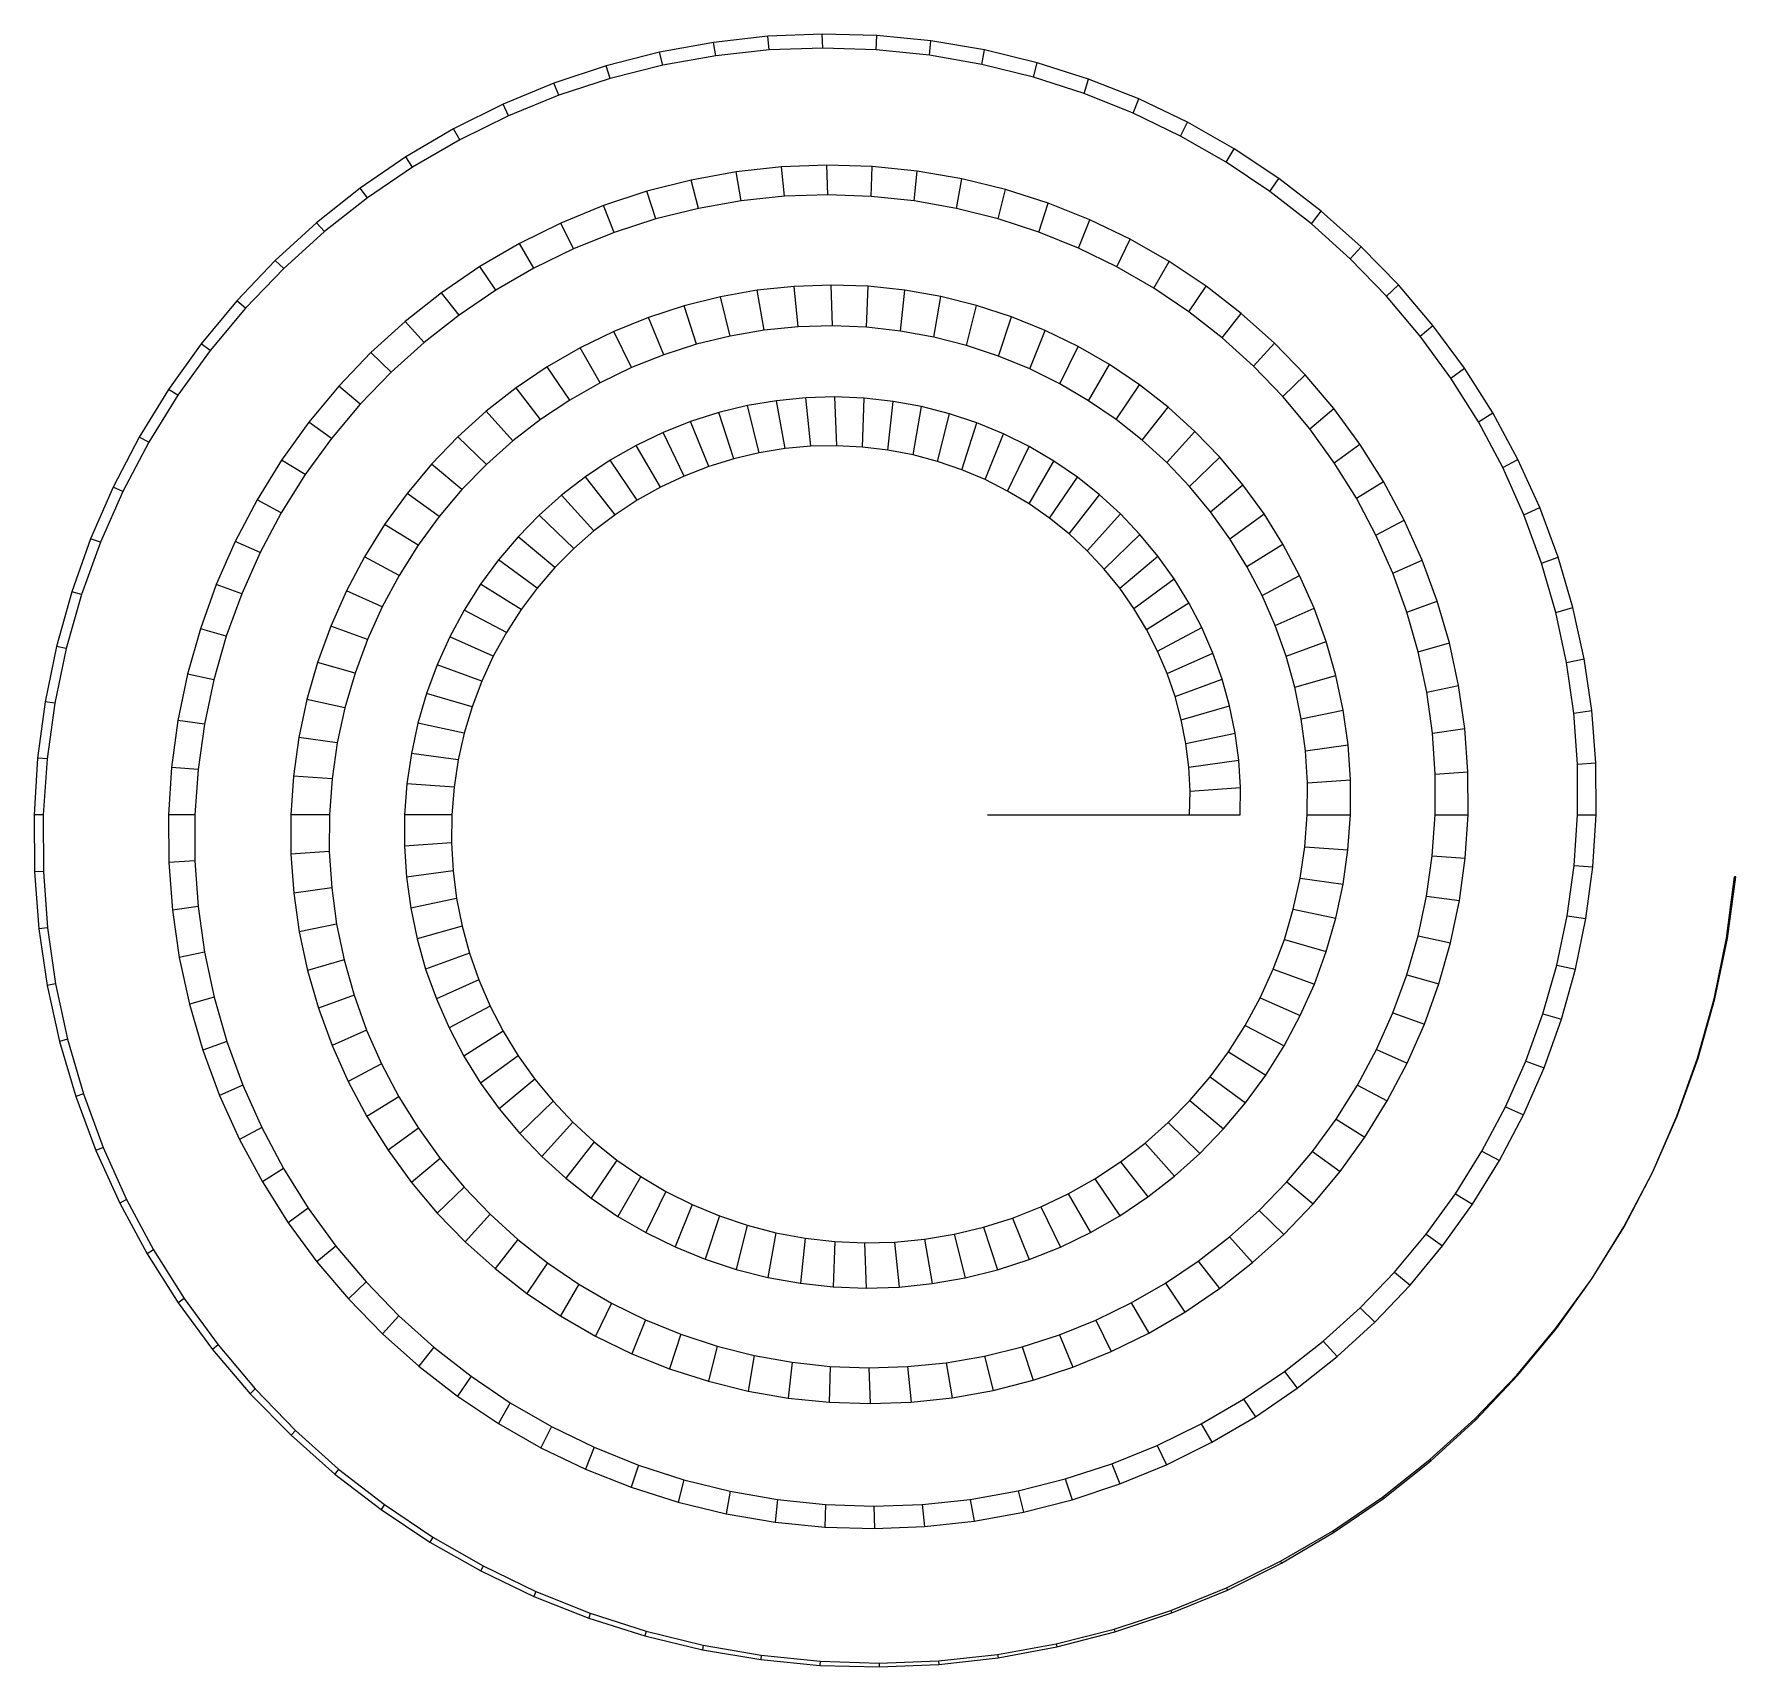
# Model space of a CAD drawing. Header units: metres. Extents: x -17.7 to 19.3, y -18.5 to 17.
import ezdxf

# ---------------------------------------------------------------- set-up
doc = ezdxf.new("R2010")
doc.units = ezdxf.units.M
for name, color, linetype in [('Fill', 3, 'CONTINUOUS'), ('Inner', 2, 'CONTINUOUS'), ('Outer', 1, 'CONTINUOUS')]:
    doc.layers.add(name, color=color, linetype=linetype)

msp = doc.modelspace()

# ---------------------------------------------------------------- linework, layer by layer
at = {"layer": 'Fill'}
for p, q in [((-2.913, 16.519), (-2.964, 16.809)), ((-1.749, 16.644), (-1.781, 16.942)), ((-0.583, 16.687), (-0.593, 16.991)), ((0.581, 16.65), (0.592, 16.958)), ((1.737, 16.531), (1.77, 16.842)), ((-5.207, 16.025), (-5.295, 16.297)), ((-4.067, 16.312), (-4.137, 16.594)), ((2.88, 16.332), (2.935, 16.645)), ((4.003, 16.055), (4.081, 16.367)), ((5.102, 15.701), (5.202, 16.011)), ((-6.326, 15.658), (-6.432, 15.919)), ((6.17, 15.272), (6.294, 15.578)), ((-7.42, 15.213), (-7.541, 15.462)), ((-8.482, 14.691), (-8.618, 14.927)), ((7.204, 14.771), (7.351, 15.072)), ((8.198, 14.2), (8.368, 14.493)), ((-9.508, 14.096), (-9.657, 14.318)), ((-1.415, 13.461), (-1.482, 14.1)), ((-0.471, 13.493), (-0.494, 14.138)), ((0.47, 13.46), (0.493, 14.108)), ((-3.291, 13.198), (-3.444, 13.815)), ((-2.356, 13.362), (-2.467, 13.992)), ((1.404, 13.361), (1.472, 14.01)), ((2.327, 13.198), (2.441, 13.843)), ((9.148, 13.562), (9.34, 13.847)), ((-10.491, 13.428), (-10.653, 13.636)), ((-4.214, 12.968), (-4.409, 13.57)), ((3.234, 12.971), (3.393, 13.61)), ((-5.121, 12.674), (-5.356, 13.257)), ((4.121, 12.682), (4.325, 13.311)), ((10.049, 12.862), (10.263, 13.136)), ((-11.428, 12.692), (-11.601, 12.884)), ((-6.007, 12.316), (-6.281, 12.879)), ((4.983, 12.333), (5.232, 12.949)), ((-6.868, 11.896), (-7.18, 12.436)), ((5.817, 11.926), (6.109, 12.526)), ((10.896, 12.102), (11.132, 12.363)), ((-12.314, 11.891), (-12.496, 12.067)), ((-7.7, 11.416), (-8.047, 11.93)), ((6.618, 11.462), (6.953, 12.043)), ((-1.116, 10.619), (-1.209, 11.501)), ((-0.372, 10.641), (-0.403, 11.53)), ((0.371, 10.61), (0.402, 11.502)), ((7.383, 10.945), (7.76, 11.504)), ((11.687, 11.286), (11.944, 11.534)), ((-13.143, 11.028), (-13.333, 11.188)), ((-8.498, 10.878), (-8.878, 11.363)), ((-2.598, 10.419), (-2.811, 11.276)), ((-1.859, 10.545), (-2.013, 11.417)), ((1.107, 10.529), (1.2, 11.418)), ((1.833, 10.396), (1.989, 11.279)), ((-4.045, 10.012), (-4.374, 10.826)), ((-3.328, 10.241), (-3.6, 11.079)), ((2.547, 10.214), (2.764, 11.086)), ((3.244, 9.983), (3.522, 10.84)), ((8.108, 10.378), (8.525, 10.911)), ((-9.259, 10.283), (-9.669, 10.739)), ((-4.747, 9.733), (-5.131, 10.52)), ((3.921, 9.704), (4.259, 10.542)), ((12.418, 10.42), (12.694, 10.651)), ((-13.911, 10.107), (-14.109, 10.251)), ((-9.978, 9.636), (-10.417, 10.06)), ((-5.43, 9.404), (-5.866, 10.161)), ((4.575, 9.38), (4.972, 10.194)), ((8.79, 9.762), (9.245, 10.268)), ((-6.089, 9.028), (-6.577, 9.75)), ((5.203, 9.012), (5.657, 9.798)), ((13.084, 9.506), (13.379, 9.721)), ((-14.615, 9.132), (-14.818, 9.259)), ((-10.652, 8.938), (-11.117, 9.328)), ((-6.723, 8.605), (-7.258, 9.29)), ((5.802, 8.602), (6.311, 9.357)), ((9.426, 9.103), (9.917, 9.577)), ((-1.965, 7.879), (-2.221, 8.907)), ((-1.405, 7.97), (-1.589, 9.014)), ((-0.843, 8.021), (-0.954, 9.077)), ((-0.28, 8.032), (-0.318, 9.095)), ((0.28, 8.004), (0.317, 9.069)), ((0.834, 7.937), (0.946, 8.999)), ((-11.277, 8.193), (-11.765, 8.548)), ((-7.327, 8.138), (-7.907, 8.782)), ((-3.063, 7.581), (-3.459, 8.56)), ((-2.518, 7.75), (-2.845, 8.756)), ((1.381, 7.832), (1.567, 8.885)), ((1.917, 7.69), (2.176, 8.729)), ((2.44, 7.511), (2.772, 8.531)), ((6.37, 8.153), (6.931, 8.872)), ((10.013, 8.402), (10.538, 8.843)), ((13.684, 8.551), (13.997, 8.746)), ((-15.251, 8.109), (-15.458, 8.219)), ((-7.899, 7.628), (-8.521, 8.228)), ((-3.597, 7.374), (-4.059, 8.322)), ((2.948, 7.297), (3.35, 8.292)), ((6.903, 7.667), (7.515, 8.346)), ((-4.116, 7.13), (-4.643, 8.041)), ((3.438, 7.048), (3.909, 8.015)), ((7.4, 7.146), (8.059, 7.782)), ((10.548, 7.663), (11.105, 8.069)), ((-11.85, 7.405), (-12.359, 7.723)), ((-8.436, 7.078), (-9.096, 7.632)), ((-4.619, 6.849), (-5.207, 7.72)), ((3.907, 6.767), (4.446, 7.7)), ((14.215, 7.558), (14.544, 7.733)), ((-15.815, 7.041), (-16.025, 7.135)), ((-5.103, 6.532), (-5.749, 7.359)), ((4.354, 6.455), (4.957, 7.349)), ((7.857, 6.593), (8.561, 7.184)), ((11.029, 6.892), (11.616, 7.258)), ((-12.368, 6.576), (-12.894, 6.856)), ((-8.933, 6.491), (-9.629, 6.996)), ((-5.565, 6.181), (-6.266, 6.959)), ((4.777, 6.114), (5.442, 6.965)), ((14.673, 6.533), (15.018, 6.687)), ((-9.39, 5.868), (-10.117, 6.322)), ((-6.003, 5.797), (-6.755, 6.524)), ((5.173, 5.745), (5.897, 6.549)), ((8.274, 6.011), (9.019, 6.553)), ((11.454, 6.09), (12.068, 6.417)), ((-16.304, 5.934), (-16.516, 6.011)), ((-12.827, 5.711), (-13.369, 5.952)), ((-6.414, 5.382), (-7.214, 6.054)), ((5.541, 5.351), (6.32, 6.104)), ((-9.804, 5.213), (-10.558, 5.614)), ((5.88, 4.934), (6.711, 5.631)), ((8.648, 5.404), (9.431, 5.893)), ((15.059, 5.481), (15.417, 5.611)), ((-6.797, 4.938), (-7.64, 5.551)), ((8.977, 4.773), (9.794, 5.208)), ((11.821, 5.263), (12.459, 5.547)), ((-16.715, 4.793), (-16.927, 4.854)), ((-13.227, 4.814), (-13.781, 5.016)), ((-10.172, 4.529), (-10.95, 4.875)), ((-7.149, 4.467), (-8.032, 5.019)), ((6.187, 4.495), (7.066, 5.134)), ((-7.468, 3.971), (-8.385, 4.459)), ((6.462, 4.038), (7.385, 4.615)), ((9.261, 4.123), (10.108, 4.501)), ((12.129, 4.414), (12.787, 4.654)), ((15.369, 4.407), (15.74, 4.513)), ((-10.492, 3.819), (-11.29, 4.109)), ((6.704, 3.565), (7.666, 4.076)), ((-13.563, 3.889), (-14.127, 4.051)), ((-7.753, 3.452), (-8.7, 3.874)), ((9.499, 3.457), (10.372, 3.775)), ((12.376, 3.549), (13.052, 3.743)), ((-17.047, 3.624), (-17.258, 3.668)), ((6.911, 3.077), (7.908, 3.521)), ((15.603, 3.317), (15.985, 3.398)), ((-13.835, 2.941), (-14.405, 3.062)), ((-10.762, 3.086), (-11.576, 3.32)), ((-8.001, 2.912), (-8.974, 3.266)), ((9.688, 2.778), (10.583, 3.035)), ((-8.212, 2.355), (-9.206, 2.64)), ((7.083, 2.578), (8.11, 2.952)), ((12.561, 2.67), (13.253, 2.817)), ((-17.297, 2.431), (-17.506, 2.46)), ((-10.981, 2.334), (-11.808, 2.51)), ((7.219, 2.07), (8.271, 2.372)), ((9.829, 2.089), (10.742, 2.283)), ((15.76, 2.215), (16.15, 2.27)), ((-14.04, 1.973), (-14.614, 2.054)), ((-8.384, 1.782), (-9.393, 1.997)), ((12.684, 1.783), (13.388, 1.882)), ((-11.148, 1.567), (-11.982, 1.684)), ((7.319, 1.556), (8.39, 1.783)), ((9.922, 1.394), (10.848, 1.525)), ((-17.464, 1.221), (-17.669, 1.236)), ((-8.516, 1.197), (-9.536, 1.34)), ((7.382, 1.038), (8.469, 1.19)), ((15.84, 1.108), (16.237, 1.135)), ((-14.178, 0.991), (-14.752, 1.032)), ((-11.261, 0.787), (-12.099, 0.846)), ((9.965, 0.697), (10.901, 0.762)), ((12.745, 0.891), (13.457, 0.941)), ((-8.607, 0.602), (-9.633, 0.674)), ((7.409, 0.518), (8.505, 0.595)), ((-17.545, 0), (-17.747, 0)), ((-14.247, 0), (-14.819, 0)), ((-11.319, 0), (-12.157, 0)), ((-8.657, 0), (-9.683, 0)), ((7.4, 0), (8.5, 0)), ((9.96, 0), (10.9, 0)), ((12.744, 0), (13.46, 0)), ((15.842, 0), (16.244, 0)), ((-8.664, -0.606), (-9.686, -0.677)), ((9.906, -0.693), (10.846, -0.758)), ((-14.246, -0.996), (-14.814, -1.036)), ((-11.322, -0.792), (-12.155, -0.85)), ((12.681, -0.887), (13.398, -0.937)), ((15.767, -1.103), (16.172, -1.131)), ((-17.542, -1.227), (-17.738, -1.24)), ((-8.629, -1.213), (-9.642, -1.355)), ((9.805, -1.378), (10.74, -1.509)), ((19.289, -1.349), (19.258, -1.347)), ((-11.27, -1.584), (-12.095, -1.7)), ((-8.551, -1.818), (-9.55, -2.03)), ((12.556, -1.765), (13.271, -1.865)), ((-14.176, -1.992), (-14.736, -2.071)), ((9.656, -2.052), (10.581, -2.249)), ((15.615, -2.195), (16.022, -2.252)), ((-17.452, -2.453), (-17.642, -2.479)), ((-11.163, -2.373), (-11.974, -2.545)), ((-8.431, -2.417), (-9.411, -2.698)), ((9.461, -2.713), (10.372, -2.974)), ((12.37, -2.629), (13.079, -2.78)), ((19.106, -2.685), (19.081, -2.682)), ((-14.036, -2.984), (-14.586, -3.1)), ((-11, -3.154), (-11.795, -3.382)), ((-8.268, -3.009), (-9.225, -3.357)), ((15.388, -3.271), (15.794, -3.357)), ((-17.277, -3.672), (-17.46, -3.711)), ((-8.064, -3.59), (-8.992, -4.004)), ((9.221, -3.356), (10.114, -3.681)), ((12.126, -3.477), (12.825, -3.678)), ((-13.827, -3.965), (-14.364, -4.119)), ((-10.782, -3.924), (-11.557, -4.206)), ((8.937, -3.979), (9.807, -4.367)), ((18.831, -4.003), (18.812, -3.999)), ((-7.819, -4.158), (-8.715, -4.634)), ((11.823, -4.303), (12.51, -4.553)), ((15.088, -4.326), (15.49, -4.442)), ((-10.51, -4.68), (-11.262, -5.014)), ((-7.535, -4.708), (-8.393, -5.245)), ((8.612, -4.579), (9.455, -5.027)), ((-17.017, -4.88), (-17.192, -4.93)), ((-13.55, -4.932), (-14.071, -5.121)), ((8.247, -5.153), (9.058, -5.66)), ((11.465, -5.104), (12.135, -5.403)), ((-10.186, -5.416), (-10.91, -5.801)), ((-7.211, -5.239), (-8.028, -5.833)), ((14.715, -5.356), (15.112, -5.5)), ((18.465, -5.295), (18.452, -5.291)), ((-13.204, -5.879), (-13.708, -6.103)), ((-6.85, -5.748), (-7.623, -6.396)), ((7.844, -5.699), (8.619, -6.262)), ((11.052, -5.877), (11.702, -6.222)), ((-16.672, -6.068), (-16.838, -6.129)), ((-9.81, -6.13), (-10.503, -6.563)), ((-6.453, -6.231), (-7.177, -6.931)), ((7.404, -6.213), (8.14, -6.831)), ((10.588, -6.616), (11.215, -7.008)), ((14.272, -6.354), (14.662, -6.528)), ((18.012, -6.556), (18.004, -6.553)), ((-12.792, -6.802), (-13.276, -7.059)), ((-9.383, -6.817), (-10.042, -7.296)), ((-6.022, -6.688), (-6.694, -7.435)), ((6.932, -6.694), (7.624, -7.363)), ((-16.245, -7.233), (-16.402, -7.302)), ((-5.558, -7.114), (-6.176, -7.905)), ((6.429, -7.14), (7.074, -7.856)), ((10.075, -7.32), (10.675, -7.756)), ((13.762, -7.318), (14.143, -7.52)), ((-12.316, -7.696), (-12.778, -7.984)), ((-8.909, -7.475), (-9.531, -7.997)), ((-5.064, -7.508), (-5.624, -8.338)), ((5.897, -7.548), (6.492, -8.309)), ((-8.388, -8.1), (-8.971, -8.663)), ((-4.543, -7.868), (-5.042, -8.734)), ((5.34, -7.916), (5.881, -8.719)), ((9.515, -7.984), (10.086, -8.463)), ((17.472, -7.779), (17.47, -7.778)), ((-15.735, -8.367), (-15.883, -8.445)), ((-3.995, -8.192), (-4.433, -9.088)), ((-3.425, -8.477), (-3.798, -9.4)), ((4.76, -8.244), (5.245, -9.085)), ((13.188, -8.241), (13.556, -8.471)), ((-11.778, -8.557), (-12.215, -8.875)), ((-7.824, -8.689), (-8.364, -9.289)), ((-2.834, -8.723), (-3.141, -9.668)), ((3.544, -8.773), (3.909, -9.676)), ((4.16, -8.53), (4.587, -9.404)), ((8.912, -8.606), (9.45, -9.125)), ((-7.218, -9.238), (-7.713, -9.872)), ((-2.226, -8.927), (-2.466, -9.89)), ((-1.603, -9.089), (-1.775, -10.064)), ((-0.968, -9.208), (-1.071, -10.19)), ((1.628, -9.232), (1.798, -10.197)), ((2.275, -9.124), (2.512, -10.073)), ((2.915, -8.971), (3.217, -9.899)), ((8.268, -9.183), (8.771, -9.741)), ((12.551, -9.119), (12.906, -9.377)), ((16.85, -8.959), (16.853, -8.961)), ((-15.147, -9.465), (-15.284, -9.551)), ((-11.179, -9.38), (-11.59, -9.725)), ((-0.324, -9.282), (-0.359, -10.267)), ((0.325, -9.311), (0.359, -10.294)), ((0.977, -9.294), (1.08, -10.271)), ((-6.573, -9.745), (-7.022, -10.41)), ((7.588, -9.712), (8.052, -10.306)), ((11.857, -9.949), (12.196, -10.234)), ((-10.522, -10.161), (-10.906, -10.532)), ((-5.893, -10.207), (-6.293, -10.899)), ((6.874, -10.191), (7.297, -10.818)), ((16.149, -10.091), (16.156, -10.095)), ((-14.482, -10.522), (-14.609, -10.614)), ((-5.181, -10.622), (-5.53, -11.338)), ((6.131, -10.618), (6.51, -11.275)), ((11.108, -10.727), (11.43, -11.037)), ((-9.811, -10.896), (-10.166, -11.29)), ((-4.439, -10.986), (-4.736, -11.722)), ((5.361, -10.991), (5.695, -11.676)), ((-3.671, -11.299), (-3.916, -12.052)), ((4.569, -11.309), (4.855, -12.018)), ((10.309, -11.449), (10.61, -11.784)), ((15.372, -11.168), (15.383, -11.176)), ((-13.743, -11.532), (-13.86, -11.63)), ((-9.049, -11.582), (-9.373, -11.996)), ((-2.882, -11.558), (-3.073, -12.323)), ((-2.074, -11.762), (-2.21, -12.536)), ((2.935, -11.773), (3.122, -12.52)), ((3.759, -11.57), (3.996, -12.299)), ((-8.238, -12.214), (-8.53, -12.647)), ((-1.252, -11.91), (-1.334, -12.689)), ((-0.419, -11.999), (-0.446, -12.78)), ((0.42, -12.031), (0.447, -12.809)), ((1.262, -12.004), (1.343, -12.775)), ((2.101, -11.918), (2.236, -12.679)), ((9.463, -12.112), (9.743, -12.47)), ((14.523, -12.186), (14.538, -12.199)), ((-12.934, -12.49), (-13.04, -12.592)), ((-7.384, -12.789), (-7.643, -13.238)), ((8.575, -12.713), (8.831, -13.093)), ((-6.489, -13.304), (-6.715, -13.767)), ((7.649, -13.249), (7.881, -13.649)), ((13.608, -13.141), (13.626, -13.158)), ((-12.058, -13.392), (-12.153, -13.497)), ((-5.558, -13.757), (-5.75, -14.231)), ((6.691, -13.718), (6.895, -14.137)), ((12.63, -14.027), (12.651, -14.05)), ((-11.119, -14.232), (-11.203, -14.34)), ((-4.596, -14.145), (-4.753, -14.628)), ((5.704, -14.118), (5.88, -14.554)), ((-3.607, -14.465), (-3.729, -14.954)), ((-2.595, -14.716), (-2.682, -15.209)), ((3.667, -14.706), (3.782, -15.169)), ((4.694, -14.448), (4.841, -14.899)), ((-10.122, -15.006), (-10.195, -15.115)), ((-1.566, -14.897), (-1.618, -15.39)), ((-0.524, -15.005), (-0.541, -15.497)), ((0.525, -15.04), (0.542, -15.529)), ((1.577, -15.002), (1.628, -15.485)), ((2.626, -14.891), (2.709, -15.365)), ((11.595, -14.842), (11.618, -14.87)), ((-9.07, -15.711), (-9.134, -15.82)), ((10.509, -15.58), (10.532, -15.615)), ((9.376, -16.239), (9.399, -16.28)), ((-7.97, -16.341), (-8.023, -16.45)), ((-6.826, -16.895), (-6.869, -17.002)), ((8.202, -16.817), (8.225, -16.864)), ((-5.643, -17.368), (-5.677, -17.474)), ((6.994, -17.31), (7.015, -17.364)), ((-4.428, -17.759), (-4.453, -17.861)), ((5.756, -17.716), (5.776, -17.777)), ((-3.185, -18.064), (-3.203, -18.163)), ((4.497, -18.035), (4.513, -18.102)), ((-1.922, -18.283), (-1.932, -18.377)), ((-0.643, -18.413), (-0.646, -18.503)), ((0.644, -18.453), (0.647, -18.538)), ((1.934, -18.404), (1.943, -18.483)), ((3.221, -18.265), (3.233, -18.338))]:
    msp.add_line(p, q, dxfattribs=at)
at = {"layer": 'Inner'}
for p, q in [((-0.583, 16.687), (-1.749, 16.644)), ((0.581, 16.65), (-0.583, 16.687)), ((-4.067, 16.312), (-5.207, 16.025)), ((-2.913, 16.519), (-4.067, 16.312)), ((-1.749, 16.644), (-2.913, 16.519)), ((1.737, 16.531), (0.581, 16.65)), ((2.88, 16.332), (1.737, 16.531)), ((4.003, 16.055), (2.88, 16.332)), ((-5.207, 16.025), (-6.326, 15.658)), ((5.102, 15.701), (4.003, 16.055)), ((-6.326, 15.658), (-7.42, 15.213)), ((6.17, 15.272), (5.102, 15.701)), ((-7.42, 15.213), (-8.482, 14.691)), ((7.204, 14.771), (6.17, 15.272)), ((-8.482, 14.691), (-9.508, 14.096)), ((8.198, 14.2), (7.204, 14.771)), ((-9.508, 14.096), (-10.491, 13.428)), ((9.148, 13.562), (8.198, 14.2)), ((-10.491, 13.428), (-11.428, 12.692)), ((-2.356, 13.362), (-3.291, 13.198)), ((-1.415, 13.461), (-2.356, 13.362)), ((-0.471, 13.493), (-1.415, 13.461)), ((0.47, 13.46), (-0.471, 13.493)), ((1.404, 13.361), (0.47, 13.46)), ((2.327, 13.198), (1.404, 13.361)), ((10.049, 12.862), (9.148, 13.562)), ((-4.214, 12.968), (-5.121, 12.674)), ((-3.291, 13.198), (-4.214, 12.968)), ((3.234, 12.971), (2.327, 13.198)), ((4.121, 12.682), (3.234, 12.971)), ((-11.428, 12.692), (-12.314, 11.891)), ((-5.121, 12.674), (-6.007, 12.316)), ((4.983, 12.333), (4.121, 12.682)), ((10.896, 12.102), (10.049, 12.862)), ((-6.007, 12.316), (-6.868, 11.896)), ((5.817, 11.926), (4.983, 12.333)), ((-12.314, 11.891), (-13.143, 11.028)), ((-6.868, 11.896), (-7.7, 11.416)), ((6.618, 11.462), (5.817, 11.926)), ((11.687, 11.286), (10.896, 12.102)), ((-7.7, 11.416), (-8.498, 10.878)), ((7.383, 10.945), (6.618, 11.462)), ((12.418, 10.42), (11.687, 11.286)), ((-13.143, 11.028), (-13.911, 10.107)), ((-8.498, 10.878), (-9.259, 10.283)), ((8.108, 10.378), (7.383, 10.945)), ((-2.598, 10.419), (-3.328, 10.241)), ((-1.859, 10.545), (-2.598, 10.419)), ((-1.116, 10.619), (-1.859, 10.545)), ((-0.372, 10.641), (-1.116, 10.619)), ((0.371, 10.61), (-0.372, 10.641)), ((1.107, 10.529), (0.371, 10.61)), ((1.833, 10.396), (1.107, 10.529)), ((2.547, 10.214), (1.833, 10.396)), ((8.79, 9.762), (8.108, 10.378)), ((13.084, 9.506), (12.418, 10.42)), ((-13.911, 10.107), (-14.615, 9.132)), ((-9.259, 10.283), (-9.978, 9.636)), ((-4.045, 10.012), (-4.747, 9.733)), ((-3.328, 10.241), (-4.045, 10.012)), ((3.244, 9.983), (2.547, 10.214)), ((-9.978, 9.636), (-10.652, 8.938)), ((-4.747, 9.733), (-5.43, 9.404)), ((3.921, 9.704), (3.244, 9.983)), ((4.575, 9.38), (3.921, 9.704)), ((9.426, 9.103), (8.79, 9.762)), ((-5.43, 9.404), (-6.089, 9.028)), ((5.203, 9.012), (4.575, 9.38)), ((13.684, 8.551), (13.084, 9.506)), ((-14.615, 9.132), (-15.251, 8.109)), ((-10.652, 8.938), (-11.277, 8.193)), ((-6.089, 9.028), (-6.723, 8.605)), ((5.802, 8.602), (5.203, 9.012)), ((10.013, 8.402), (9.426, 9.103)), ((-6.723, 8.605), (-7.327, 8.138)), ((6.37, 8.153), (5.802, 8.602)), ((14.215, 7.558), (13.684, 8.551)), ((-11.277, 8.193), (-11.85, 7.405)), ((6.903, 7.667), (6.37, 8.153)), ((10.548, 7.663), (10.013, 8.402)), ((-15.251, 8.109), (-15.815, 7.041)), ((-7.327, 8.138), (-7.899, 7.628)), ((-1.965, 7.879), (-2.518, 7.75)), ((-1.405, 7.97), (-1.965, 7.879)), ((-0.843, 8.021), (-1.405, 7.97)), ((-0.28, 8.032), (-0.843, 8.021)), ((0.28, 8.004), (-0.28, 8.032)), ((0.834, 7.937), (0.28, 8.004)), ((1.381, 7.832), (0.834, 7.937)), ((1.917, 7.69), (1.381, 7.832)), ((-7.899, 7.628), (-8.436, 7.078)), ((-3.063, 7.581), (-3.597, 7.374)), ((-2.518, 7.75), (-3.063, 7.581)), ((2.44, 7.511), (1.917, 7.69)), ((2.948, 7.297), (2.44, 7.511)), ((7.4, 7.146), (6.903, 7.667)), ((11.029, 6.892), (10.548, 7.663)), ((14.673, 6.533), (14.215, 7.558)), ((-15.815, 7.041), (-16.304, 5.934)), ((-11.85, 7.405), (-12.368, 6.576)), ((-8.436, 7.078), (-8.933, 6.491)), ((-4.116, 7.13), (-4.619, 6.849)), ((-3.597, 7.374), (-4.116, 7.13)), ((3.438, 7.048), (2.948, 7.297)), ((3.907, 6.767), (3.438, 7.048)), ((7.857, 6.593), (7.4, 7.146)), ((-4.619, 6.849), (-5.103, 6.532)), ((4.354, 6.455), (3.907, 6.767)), ((11.454, 6.09), (11.029, 6.892)), ((-12.368, 6.576), (-12.827, 5.711)), ((-8.933, 6.491), (-9.39, 5.868)), ((-5.103, 6.532), (-5.565, 6.181)), ((4.777, 6.114), (4.354, 6.455)), ((8.274, 6.011), (7.857, 6.593)), ((15.059, 5.481), (14.673, 6.533)), ((-16.304, 5.934), (-16.715, 4.793)), ((-5.565, 6.181), (-6.003, 5.797)), ((5.173, 5.745), (4.777, 6.114)), ((8.648, 5.404), (8.274, 6.011)), ((11.821, 5.263), (11.454, 6.09)), ((-12.827, 5.711), (-13.227, 4.814)), ((-9.39, 5.868), (-9.804, 5.213)), ((-6.003, 5.797), (-6.414, 5.382)), ((5.541, 5.351), (5.173, 5.745)), ((-9.804, 5.213), (-10.172, 4.529)), ((-6.414, 5.382), (-6.797, 4.938)), ((5.88, 4.934), (5.541, 5.351)), ((8.977, 4.773), (8.648, 5.404)), ((12.129, 4.414), (11.821, 5.263)), ((15.369, 4.407), (15.059, 5.481)), ((-6.797, 4.938), (-7.149, 4.467)), ((6.187, 4.495), (5.88, 4.934)), ((-16.715, 4.793), (-17.047, 3.624)), ((-13.227, 4.814), (-13.563, 3.889)), ((-10.172, 4.529), (-10.492, 3.819)), ((-7.149, 4.467), (-7.468, 3.971)), ((6.462, 4.038), (6.187, 4.495)), ((9.261, 4.123), (8.977, 4.773)), ((9.499, 3.457), (9.261, 4.123)), ((12.376, 3.549), (12.129, 4.414)), ((15.603, 3.317), (15.369, 4.407)), ((-13.563, 3.889), (-13.835, 2.941)), ((-10.492, 3.819), (-10.762, 3.086)), ((-7.468, 3.971), (-7.753, 3.452)), ((6.704, 3.565), (6.462, 4.038)), ((-17.047, 3.624), (-17.297, 2.431)), ((-7.753, 3.452), (-8.001, 2.912)), ((6.911, 3.077), (6.704, 3.565)), ((9.688, 2.778), (9.499, 3.457)), ((12.561, 2.67), (12.376, 3.549)), ((-10.762, 3.086), (-10.981, 2.334)), ((7.083, 2.578), (6.911, 3.077)), ((15.76, 2.215), (15.603, 3.317)), ((-13.835, 2.941), (-14.04, 1.973)), ((-8.001, 2.912), (-8.212, 2.355)), ((9.829, 2.089), (9.688, 2.778)), ((12.684, 1.783), (12.561, 2.67)), ((-17.297, 2.431), (-17.464, 1.221)), ((-10.981, 2.334), (-11.148, 1.567)), ((-8.212, 2.355), (-8.384, 1.782)), ((7.219, 2.07), (7.083, 2.578)), ((-14.04, 1.973), (-14.178, 0.991)), ((7.319, 1.556), (7.219, 2.07)), ((9.922, 1.394), (9.829, 2.089)), ((15.84, 1.108), (15.76, 2.215)), ((-11.148, 1.567), (-11.261, 0.787)), ((-8.384, 1.782), (-8.516, 1.197)), ((7.382, 1.038), (7.319, 1.556)), ((12.745, 0.891), (12.684, 1.783)), ((-17.464, 1.221), (-17.545, 0)), ((-8.516, 1.197), (-8.607, 0.602)), ((9.965, 0.697), (9.922, 1.394)), ((-14.178, 0.991), (-14.247, 0)), ((-11.261, 0.787), (-11.319, 0)), ((7.409, 0.518), (7.382, 1.038)), ((12.744, 0), (12.745, 0.891)), ((15.842, 0), (15.84, 1.108)), ((-8.607, 0.602), (-8.657, 0)), ((7.4, 0), (7.409, 0.518)), ((9.96, 0), (9.965, 0.697)), ((-17.545, 0), (-17.542, -1.227)), ((-14.247, 0), (-14.246, -0.996)), ((-11.319, 0), (-11.322, -0.792)), ((-8.657, 0), (-8.664, -0.606)), ((3, 0), (7.4, 0)), ((9.906, -0.693), (9.96, 0)), ((12.681, -0.887), (12.744, 0)), ((15.767, -1.103), (15.842, 0)), ((-8.664, -0.606), (-8.629, -1.213)), ((9.805, -1.378), (9.906, -0.693)), ((-14.246, -0.996), (-14.176, -1.992)), ((-11.322, -0.792), (-11.27, -1.584)), ((12.556, -1.765), (12.681, -0.887)), ((15.615, -2.195), (15.767, -1.103)), ((-17.542, -1.227), (-17.452, -2.453)), ((-8.629, -1.213), (-8.551, -1.818)), ((9.656, -2.052), (9.805, -1.378)), ((19.106, -2.685), (19.289, -1.349)), ((-11.27, -1.584), (-11.163, -2.373)), ((-8.551, -1.818), (-8.431, -2.417)), ((12.37, -2.629), (12.556, -1.765)), ((-14.176, -1.992), (-14.036, -2.984)), ((9.461, -2.713), (9.656, -2.052)), ((15.388, -3.271), (15.615, -2.195)), ((-17.452, -2.453), (-17.277, -3.672)), ((-11.163, -2.373), (-11, -3.154)), ((-8.431, -2.417), (-8.268, -3.009)), ((9.221, -3.356), (9.461, -2.713)), ((12.126, -3.477), (12.37, -2.629)), ((18.831, -4.003), (19.106, -2.685)), ((-14.036, -2.984), (-13.827, -3.965)), ((-11, -3.154), (-10.782, -3.924)), ((-8.268, -3.009), (-8.064, -3.59)), ((15.088, -4.326), (15.388, -3.271)), ((-17.277, -3.672), (-17.017, -4.88)), ((-8.064, -3.59), (-7.819, -4.158)), ((8.937, -3.979), (9.221, -3.356)), ((11.823, -4.303), (12.126, -3.477)), ((-13.827, -3.965), (-13.55, -4.932)), ((-10.782, -3.924), (-10.51, -4.68)), ((8.612, -4.579), (8.937, -3.979)), ((18.465, -5.295), (18.831, -4.003)), ((-7.819, -4.158), (-7.535, -4.708)), ((11.465, -5.104), (11.823, -4.303)), ((14.715, -5.356), (15.088, -4.326)), ((-10.51, -4.68), (-10.186, -5.416)), ((-7.535, -4.708), (-7.211, -5.239)), ((8.247, -5.153), (8.612, -4.579)), ((-17.017, -4.88), (-16.672, -6.068)), ((-13.55, -4.932), (-13.204, -5.879)), ((7.844, -5.699), (8.247, -5.153)), ((11.052, -5.877), (11.465, -5.104)), ((-10.186, -5.416), (-9.81, -6.13)), ((-7.211, -5.239), (-6.85, -5.748)), ((14.272, -6.354), (14.715, -5.356)), ((18.012, -6.556), (18.465, -5.295)), ((-13.204, -5.879), (-12.792, -6.802)), ((-6.85, -5.748), (-6.453, -6.231)), ((7.404, -6.213), (7.844, -5.699)), ((10.588, -6.616), (11.052, -5.877)), ((-16.672, -6.068), (-16.245, -7.233)), ((-9.81, -6.13), (-9.383, -6.817)), ((-6.453, -6.231), (-6.022, -6.688)), ((6.932, -6.694), (7.404, -6.213)), ((10.075, -7.32), (10.588, -6.616)), ((13.762, -7.318), (14.272, -6.354)), ((17.472, -7.779), (18.012, -6.556)), ((-12.792, -6.802), (-12.316, -7.696)), ((-9.383, -6.817), (-8.909, -7.475)), ((-6.022, -6.688), (-5.558, -7.114)), ((6.429, -7.14), (6.932, -6.694)), ((-16.245, -7.233), (-15.735, -8.367)), ((-5.558, -7.114), (-5.064, -7.508)), ((5.897, -7.548), (6.429, -7.14)), ((9.515, -7.984), (10.075, -7.32)), ((13.188, -8.241), (13.762, -7.318)), ((-12.316, -7.696), (-11.778, -8.557)), ((-8.909, -7.475), (-8.388, -8.1)), ((-5.064, -7.508), (-4.543, -7.868)), ((5.34, -7.916), (5.897, -7.548)), ((-8.388, -8.1), (-7.824, -8.689)), ((-4.543, -7.868), (-3.995, -8.192)), ((4.76, -8.244), (5.34, -7.916)), ((8.912, -8.606), (9.515, -7.984)), ((16.85, -8.959), (17.472, -7.779)), ((-15.735, -8.367), (-15.147, -9.465)), ((-3.995, -8.192), (-3.425, -8.477)), ((-3.425, -8.477), (-2.834, -8.723)), ((4.16, -8.53), (4.76, -8.244)), ((12.551, -9.119), (13.188, -8.241)), ((-11.778, -8.557), (-11.179, -9.38)), ((-7.824, -8.689), (-7.218, -9.238)), ((-2.834, -8.723), (-2.226, -8.927)), ((2.915, -8.971), (3.544, -8.773)), ((3.544, -8.773), (4.16, -8.53)), ((8.268, -9.183), (8.912, -8.606)), ((-7.218, -9.238), (-6.573, -9.745)), ((-2.226, -8.927), (-1.603, -9.089)), ((-1.603, -9.089), (-0.968, -9.208)), ((-0.968, -9.208), (-0.324, -9.282)), ((0.977, -9.294), (1.628, -9.232)), ((1.628, -9.232), (2.275, -9.124)), ((2.275, -9.124), (2.915, -8.971)), ((7.588, -9.712), (8.268, -9.183)), ((11.857, -9.949), (12.551, -9.119)), ((16.149, -10.091), (16.85, -8.959)), ((-15.147, -9.465), (-14.482, -10.522)), ((-11.179, -9.38), (-10.522, -10.161)), ((-0.324, -9.282), (0.325, -9.311)), ((0.325, -9.311), (0.977, -9.294)), ((-6.573, -9.745), (-5.893, -10.207)), ((6.874, -10.191), (7.588, -9.712)), ((11.108, -10.727), (11.857, -9.949)), ((-10.522, -10.161), (-9.811, -10.896)), ((-5.893, -10.207), (-5.181, -10.622)), ((6.131, -10.618), (6.874, -10.191)), ((15.372, -11.168), (16.149, -10.091)), ((-14.482, -10.522), (-13.743, -11.532)), ((-5.181, -10.622), (-4.439, -10.986)), ((5.361, -10.991), (6.131, -10.618)), ((10.309, -11.449), (11.108, -10.727)), ((-9.811, -10.896), (-9.049, -11.582)), ((-4.439, -10.986), (-3.671, -11.299)), ((4.569, -11.309), (5.361, -10.991)), ((-3.671, -11.299), (-2.882, -11.558)), ((3.759, -11.57), (4.569, -11.309)), ((9.463, -12.112), (10.309, -11.449)), ((14.523, -12.186), (15.372, -11.168)), ((-13.743, -11.532), (-12.934, -12.49)), ((-9.049, -11.582), (-8.238, -12.214)), ((-2.882, -11.558), (-2.074, -11.762)), ((-2.074, -11.762), (-1.252, -11.91)), ((2.101, -11.918), (2.935, -11.773)), ((2.935, -11.773), (3.759, -11.57)), ((-8.238, -12.214), (-7.384, -12.789)), ((-1.252, -11.91), (-0.419, -11.999)), ((-0.419, -11.999), (0.42, -12.031)), ((0.42, -12.031), (1.262, -12.004)), ((1.262, -12.004), (2.101, -11.918)), ((8.575, -12.713), (9.463, -12.112)), ((13.608, -13.141), (14.523, -12.186)), ((-12.934, -12.49), (-12.058, -13.392)), ((-7.384, -12.789), (-6.489, -13.304)), ((7.649, -13.249), (8.575, -12.713)), ((-6.489, -13.304), (-5.558, -13.757)), ((6.691, -13.718), (7.649, -13.249)), ((12.63, -14.027), (13.608, -13.141)), ((-12.058, -13.392), (-11.119, -14.232)), ((-5.558, -13.757), (-4.596, -14.145)), ((5.704, -14.118), (6.691, -13.718)), ((11.595, -14.842), (12.63, -14.027)), ((-11.119, -14.232), (-10.122, -15.006)), ((-4.596, -14.145), (-3.607, -14.465)), ((4.694, -14.448), (5.704, -14.118)), ((-3.607, -14.465), (-2.595, -14.716)), ((-2.595, -14.716), (-1.566, -14.897)), ((2.626, -14.891), (3.667, -14.706)), ((3.667, -14.706), (4.694, -14.448)), ((-10.122, -15.006), (-9.07, -15.711)), ((-1.566, -14.897), (-0.524, -15.005)), ((-0.524, -15.005), (0.525, -15.04)), ((0.525, -15.04), (1.577, -15.002)), ((1.577, -15.002), (2.626, -14.891)), ((10.509, -15.58), (11.595, -14.842)), ((-9.07, -15.711), (-7.97, -16.341)), ((9.376, -16.239), (10.509, -15.58)), ((8.202, -16.817), (9.376, -16.239)), ((-7.97, -16.341), (-6.826, -16.895)), ((-6.826, -16.895), (-5.643, -17.368)), ((6.994, -17.31), (8.202, -16.817)), ((-5.643, -17.368), (-4.428, -17.759)), ((5.756, -17.716), (6.994, -17.31)), ((-4.428, -17.759), (-3.185, -18.064)), ((4.497, -18.035), (5.756, -17.716)), ((-3.185, -18.064), (-1.922, -18.283)), ((3.221, -18.265), (4.497, -18.035)), ((-1.922, -18.283), (-0.643, -18.413)), ((-0.643, -18.413), (0.644, -18.453)), ((0.644, -18.453), (1.934, -18.404)), ((1.934, -18.404), (3.221, -18.265))]:
    msp.add_line(p, q, dxfattribs=at)
at = {"layer": 'Outer'}
for p, q in [((-2.964, 16.809), (-4.137, 16.594)), ((-1.781, 16.942), (-2.964, 16.809)), ((-0.593, 16.991), (-1.781, 16.942)), ((0.592, 16.958), (-0.593, 16.991)), ((1.77, 16.842), (0.592, 16.958)), ((2.935, 16.645), (1.77, 16.842)), ((-5.295, 16.297), (-6.432, 15.919)), ((-4.137, 16.594), (-5.295, 16.297)), ((4.081, 16.367), (2.935, 16.645)), ((5.202, 16.011), (4.081, 16.367)), ((6.294, 15.578), (5.202, 16.011)), ((-6.432, 15.919), (-7.541, 15.462)), ((7.351, 15.072), (6.294, 15.578)), ((-7.541, 15.462), (-8.618, 14.927)), ((-8.618, 14.927), (-9.657, 14.318)), ((8.368, 14.493), (7.351, 15.072)), ((9.34, 13.847), (8.368, 14.493)), ((-9.657, 14.318), (-10.653, 13.636)), ((-1.482, 14.1), (-2.467, 13.992)), ((-0.494, 14.138), (-1.482, 14.1)), ((0.493, 14.108), (-0.494, 14.138)), ((1.472, 14.01), (0.493, 14.108)), ((-3.444, 13.815), (-4.409, 13.57)), ((-2.467, 13.992), (-3.444, 13.815)), ((2.441, 13.843), (1.472, 14.01)), ((3.393, 13.61), (2.441, 13.843)), ((10.263, 13.136), (9.34, 13.847)), ((-10.653, 13.636), (-11.601, 12.884)), ((-4.409, 13.57), (-5.356, 13.257)), ((4.325, 13.311), (3.393, 13.61)), ((-5.356, 13.257), (-6.281, 12.879)), ((5.232, 12.949), (4.325, 13.311)), ((11.132, 12.363), (10.263, 13.136)), ((-11.601, 12.884), (-12.496, 12.067)), ((-6.281, 12.879), (-7.18, 12.436)), ((6.109, 12.526), (5.232, 12.949)), ((-7.18, 12.436), (-8.047, 11.93)), ((6.953, 12.043), (6.109, 12.526)), ((11.944, 11.534), (11.132, 12.363)), ((-12.496, 12.067), (-13.333, 11.188)), ((-8.047, 11.93), (-8.878, 11.363)), ((7.76, 11.504), (6.953, 12.043)), ((-1.209, 11.501), (-2.013, 11.417)), ((-0.403, 11.53), (-1.209, 11.501)), ((0.402, 11.502), (-0.403, 11.53)), ((1.2, 11.418), (0.402, 11.502)), ((8.525, 10.911), (7.76, 11.504)), ((12.694, 10.651), (11.944, 11.534)), ((-13.333, 11.188), (-14.109, 10.251)), ((-8.878, 11.363), (-9.669, 10.739)), ((-2.811, 11.276), (-3.6, 11.079)), ((-2.013, 11.417), (-2.811, 11.276)), ((1.989, 11.279), (1.2, 11.418)), ((2.764, 11.086), (1.989, 11.279)), ((-4.374, 10.826), (-5.131, 10.52)), ((-3.6, 11.079), (-4.374, 10.826)), ((3.522, 10.84), (2.764, 11.086)), ((4.259, 10.542), (3.522, 10.84)), ((9.245, 10.268), (8.525, 10.911)), ((-9.669, 10.739), (-10.417, 10.06)), ((-5.131, 10.52), (-5.866, 10.161)), ((4.972, 10.194), (4.259, 10.542)), ((13.379, 9.721), (12.694, 10.651)), ((-14.109, 10.251), (-14.818, 9.259)), ((-10.417, 10.06), (-11.117, 9.328)), ((-5.866, 10.161), (-6.577, 9.75)), ((5.657, 9.798), (4.972, 10.194)), ((9.917, 9.577), (9.245, 10.268)), ((-6.577, 9.75), (-7.258, 9.29)), ((6.311, 9.357), (5.657, 9.798)), ((13.997, 8.746), (13.379, 9.721)), ((-14.818, 9.259), (-15.458, 8.219)), ((-11.117, 9.328), (-11.765, 8.548)), ((-7.258, 9.29), (-7.907, 8.782)), ((6.931, 8.872), (6.311, 9.357)), ((10.538, 8.843), (9.917, 9.577)), ((-2.221, 8.907), (-2.845, 8.756)), ((-1.589, 9.014), (-2.221, 8.907)), ((-0.954, 9.077), (-1.589, 9.014)), ((-0.318, 9.095), (-0.954, 9.077)), ((0.317, 9.069), (-0.318, 9.095)), ((0.946, 8.999), (0.317, 9.069)), ((1.567, 8.885), (0.946, 8.999)), ((-11.765, 8.548), (-12.359, 7.723)), ((-7.907, 8.782), (-8.521, 8.228)), ((-3.459, 8.56), (-4.059, 8.322)), ((-2.845, 8.756), (-3.459, 8.56)), ((2.176, 8.729), (1.567, 8.885)), ((2.772, 8.531), (2.176, 8.729)), ((3.35, 8.292), (2.772, 8.531)), ((7.515, 8.346), (6.931, 8.872)), ((11.105, 8.069), (10.538, 8.843)), ((14.544, 7.733), (13.997, 8.746)), ((-15.458, 8.219), (-16.025, 7.135)), ((-8.521, 8.228), (-9.096, 7.632)), ((-4.059, 8.322), (-4.643, 8.041)), ((3.909, 8.015), (3.35, 8.292)), ((8.059, 7.782), (7.515, 8.346)), ((-4.643, 8.041), (-5.207, 7.72)), ((4.446, 7.7), (3.909, 8.015)), ((8.561, 7.184), (8.059, 7.782)), ((11.616, 7.258), (11.105, 8.069)), ((-12.359, 7.723), (-12.894, 6.856)), ((-9.096, 7.632), (-9.629, 6.996)), ((-5.207, 7.72), (-5.749, 7.359)), ((4.957, 7.349), (4.446, 7.7)), ((15.018, 6.687), (14.544, 7.733)), ((-16.025, 7.135), (-16.516, 6.011)), ((-5.749, 7.359), (-6.266, 6.959)), ((5.442, 6.965), (4.957, 7.349)), ((9.019, 6.553), (8.561, 7.184)), ((12.068, 6.417), (11.616, 7.258)), ((-12.894, 6.856), (-13.369, 5.952)), ((-9.629, 6.996), (-10.117, 6.322)), ((-6.266, 6.959), (-6.755, 6.524)), ((5.897, 6.549), (5.442, 6.965)), ((15.417, 5.611), (15.018, 6.687)), ((-10.117, 6.322), (-10.558, 5.614)), ((-6.755, 6.524), (-7.214, 6.054)), ((6.32, 6.104), (5.897, 6.549)), ((9.431, 5.893), (9.019, 6.553)), ((12.459, 5.547), (12.068, 6.417)), ((-16.516, 6.011), (-16.927, 4.854)), ((-13.369, 5.952), (-13.781, 5.016)), ((-7.214, 6.054), (-7.64, 5.551)), ((6.711, 5.631), (6.32, 6.104)), ((-10.558, 5.614), (-10.95, 4.875)), ((7.066, 5.134), (6.711, 5.631)), ((9.794, 5.208), (9.431, 5.893)), ((15.74, 4.513), (15.417, 5.611)), ((-7.64, 5.551), (-8.032, 5.019)), ((10.108, 4.501), (9.794, 5.208)), ((12.787, 4.654), (12.459, 5.547)), ((-16.927, 4.854), (-17.258, 3.668)), ((-13.781, 5.016), (-14.127, 4.051)), ((-10.95, 4.875), (-11.29, 4.109)), ((-8.032, 5.019), (-8.385, 4.459)), ((7.385, 4.615), (7.066, 5.134)), ((-8.385, 4.459), (-8.7, 3.874)), ((7.666, 4.076), (7.385, 4.615)), ((10.372, 3.775), (10.108, 4.501)), ((13.052, 3.743), (12.787, 4.654)), ((15.985, 3.398), (15.74, 4.513)), ((-11.29, 4.109), (-11.576, 3.32)), ((7.908, 3.521), (7.666, 4.076)), ((-14.127, 4.051), (-14.405, 3.062)), ((-8.7, 3.874), (-8.974, 3.266)), ((10.583, 3.035), (10.372, 3.775)), ((13.253, 2.817), (13.052, 3.743)), ((-17.258, 3.668), (-17.506, 2.46)), ((8.11, 2.952), (7.908, 3.521)), ((16.15, 2.27), (15.985, 3.398)), ((-14.405, 3.062), (-14.614, 2.054)), ((-11.576, 3.32), (-11.808, 2.51)), ((-8.974, 3.266), (-9.206, 2.64)), ((10.742, 2.283), (10.583, 3.035)), ((-9.206, 2.64), (-9.393, 1.997)), ((8.271, 2.372), (8.11, 2.952)), ((13.388, 1.882), (13.253, 2.817)), ((-17.506, 2.46), (-17.669, 1.236)), ((-11.808, 2.51), (-11.982, 1.684)), ((8.39, 1.783), (8.271, 2.372)), ((10.848, 1.525), (10.742, 2.283)), ((16.237, 1.135), (16.15, 2.27)), ((-14.614, 2.054), (-14.752, 1.032)), ((-9.393, 1.997), (-9.536, 1.34)), ((13.457, 0.941), (13.388, 1.882)), ((-11.982, 1.684), (-12.099, 0.846)), ((8.469, 1.19), (8.39, 1.783)), ((10.901, 0.762), (10.848, 1.525)), ((-17.669, 1.236), (-17.747, 0)), ((-9.536, 1.34), (-9.633, 0.674)), ((8.505, 0.595), (8.469, 1.19)), ((16.244, 0), (16.237, 1.135)), ((-14.752, 1.032), (-14.819, 0)), ((-12.099, 0.846), (-12.157, 0)), ((10.9, 0), (10.901, 0.762)), ((13.46, 0), (13.457, 0.941)), ((-9.633, 0.674), (-9.683, 0)), ((8.5, 0), (8.505, 0.595)), ((-17.747, 0), (-17.738, -1.24)), ((-14.819, 0), (-14.814, -1.036)), ((-12.157, 0), (-12.155, -0.85)), ((-9.683, 0), (-9.686, -0.677)), ((3, 0), (8.5, 0)), ((10.846, -0.758), (10.9, 0)), ((13.398, -0.937), (13.46, 0)), ((16.172, -1.131), (16.244, 0)), ((-9.686, -0.677), (-9.642, -1.355)), ((-14.814, -1.036), (-14.736, -2.071)), ((-12.155, -0.85), (-12.095, -1.7)), ((10.74, -1.509), (10.846, -0.758)), ((13.271, -1.865), (13.398, -0.937)), ((-17.738, -1.24), (-17.642, -2.479)), ((-9.642, -1.355), (-9.55, -2.03)), ((16.022, -2.252), (16.172, -1.131)), ((19.081, -2.682), (19.258, -1.347)), ((-12.095, -1.7), (-11.974, -2.545)), ((10.581, -2.249), (10.74, -1.509)), ((-14.736, -2.071), (-14.586, -3.1)), ((-9.55, -2.03), (-9.411, -2.698)), ((13.079, -2.78), (13.271, -1.865)), ((-17.642, -2.479), (-17.46, -3.711)), ((-11.974, -2.545), (-11.795, -3.382)), ((10.372, -2.974), (10.581, -2.249)), ((15.794, -3.357), (16.022, -2.252)), ((-9.411, -2.698), (-9.225, -3.357)), ((12.825, -3.678), (13.079, -2.78)), ((18.812, -3.999), (19.081, -2.682)), ((-14.586, -3.1), (-14.364, -4.119)), ((10.114, -3.681), (10.372, -2.974)), ((-11.795, -3.382), (-11.557, -4.206)), ((-9.225, -3.357), (-8.992, -4.004)), ((9.807, -4.367), (10.114, -3.681)), ((12.51, -4.553), (12.825, -3.678)), ((15.49, -4.442), (15.794, -3.357)), ((-17.46, -3.711), (-17.192, -4.93)), ((-8.992, -4.004), (-8.715, -4.634)), ((18.452, -5.291), (18.812, -3.999)), ((-14.364, -4.119), (-14.071, -5.121)), ((-11.557, -4.206), (-11.262, -5.014)), ((9.455, -5.027), (9.807, -4.367)), ((15.112, -5.5), (15.49, -4.442)), ((-8.715, -4.634), (-8.393, -5.245)), ((12.135, -5.403), (12.51, -4.553)), ((-17.192, -4.93), (-16.838, -6.129)), ((-14.071, -5.121), (-13.708, -6.103)), ((-11.262, -5.014), (-10.91, -5.801)), ((9.058, -5.66), (9.455, -5.027)), ((-8.393, -5.245), (-8.028, -5.833)), ((11.702, -6.222), (12.135, -5.403)), ((14.662, -6.528), (15.112, -5.5)), ((18.004, -6.553), (18.452, -5.291)), ((-10.91, -5.801), (-10.503, -6.563)), ((-8.028, -5.833), (-7.623, -6.396)), ((8.619, -6.262), (9.058, -5.66)), ((-16.838, -6.129), (-16.402, -7.302)), ((-13.708, -6.103), (-13.276, -7.059)), ((8.14, -6.831), (8.619, -6.262)), ((11.215, -7.008), (11.702, -6.222)), ((-10.503, -6.563), (-10.042, -7.296)), ((-7.623, -6.396), (-7.177, -6.931)), ((14.143, -7.52), (14.662, -6.528)), ((17.47, -7.778), (18.004, -6.553)), ((-7.177, -6.931), (-6.694, -7.435)), ((7.624, -7.363), (8.14, -6.831)), ((10.675, -7.756), (11.215, -7.008)), ((-16.402, -7.302), (-15.883, -8.445)), ((-13.276, -7.059), (-12.778, -7.984)), ((-10.042, -7.296), (-9.531, -7.997)), ((7.074, -7.856), (7.624, -7.363)), ((-6.694, -7.435), (-6.176, -7.905)), ((10.086, -8.463), (10.675, -7.756)), ((13.556, -8.471), (14.143, -7.52)), ((-12.778, -7.984), (-12.215, -8.875)), ((-9.531, -7.997), (-8.971, -8.663)), ((-6.176, -7.905), (-5.624, -8.338)), ((6.492, -8.309), (7.074, -7.856)), ((16.853, -8.961), (17.47, -7.778)), ((-15.883, -8.445), (-15.284, -9.551)), ((-5.624, -8.338), (-5.042, -8.734)), ((5.881, -8.719), (6.492, -8.309)), ((9.45, -9.125), (10.086, -8.463)), ((12.906, -9.377), (13.556, -8.471)), ((-12.215, -8.875), (-11.59, -9.725)), ((-8.971, -8.663), (-8.364, -9.289)), ((-5.042, -8.734), (-4.433, -9.088)), ((5.245, -9.085), (5.881, -8.719)), ((-4.433, -9.088), (-3.798, -9.4)), ((4.587, -9.404), (5.245, -9.085)), ((8.771, -9.741), (9.45, -9.125)), ((16.156, -10.095), (16.853, -8.961)), ((-15.284, -9.551), (-14.609, -10.614)), ((-8.364, -9.289), (-7.713, -9.872)), ((-3.798, -9.4), (-3.141, -9.668)), ((3.909, -9.676), (4.587, -9.404)), ((12.196, -10.234), (12.906, -9.377)), ((-11.59, -9.725), (-10.906, -10.532)), ((-7.713, -9.872), (-7.022, -10.41)), ((-3.141, -9.668), (-2.466, -9.89)), ((-2.466, -9.89), (-1.775, -10.064)), ((2.512, -10.073), (3.217, -9.899)), ((3.217, -9.899), (3.909, -9.676)), ((8.052, -10.306), (8.771, -9.741)), ((-1.775, -10.064), (-1.071, -10.19)), ((-1.071, -10.19), (-0.359, -10.267)), ((-0.359, -10.267), (0.359, -10.294)), ((0.359, -10.294), (1.08, -10.271)), ((1.08, -10.271), (1.798, -10.197)), ((1.798, -10.197), (2.512, -10.073)), ((7.297, -10.818), (8.052, -10.306)), ((11.43, -11.037), (12.196, -10.234)), ((15.383, -11.176), (16.156, -10.095)), ((-14.609, -10.614), (-13.86, -11.63)), ((-10.906, -10.532), (-10.166, -11.29)), ((-7.022, -10.41), (-6.293, -10.899)), ((-6.293, -10.899), (-5.53, -11.338)), ((6.51, -11.275), (7.297, -10.818)), ((10.61, -11.784), (11.43, -11.037)), ((-10.166, -11.29), (-9.373, -11.996)), ((-5.53, -11.338), (-4.736, -11.722)), ((5.695, -11.676), (6.51, -11.275)), ((14.538, -12.199), (15.383, -11.176)), ((-13.86, -11.63), (-13.04, -12.592)), ((-4.736, -11.722), (-3.916, -12.052)), ((4.855, -12.018), (5.695, -11.676)), ((9.743, -12.47), (10.61, -11.784)), ((-9.373, -11.996), (-8.53, -12.647)), ((-3.916, -12.052), (-3.073, -12.323)), ((3.996, -12.299), (4.855, -12.018)), ((13.626, -13.158), (14.538, -12.199)), ((-3.073, -12.323), (-2.21, -12.536)), ((-2.21, -12.536), (-1.334, -12.689)), ((2.236, -12.679), (3.122, -12.52)), ((3.122, -12.52), (3.996, -12.299)), ((8.831, -13.093), (9.743, -12.47)), ((-13.04, -12.592), (-12.153, -13.497)), ((-8.53, -12.647), (-7.643, -13.238)), ((-1.334, -12.689), (-0.446, -12.78)), ((-0.446, -12.78), (0.447, -12.809)), ((0.447, -12.809), (1.343, -12.775)), ((1.343, -12.775), (2.236, -12.679)), ((-7.643, -13.238), (-6.715, -13.767)), ((7.881, -13.649), (8.831, -13.093)), ((12.651, -14.05), (13.626, -13.158)), ((-12.153, -13.497), (-11.203, -14.34)), ((6.895, -14.137), (7.881, -13.649)), ((-6.715, -13.767), (-5.75, -14.231)), ((11.618, -14.87), (12.651, -14.05)), ((-11.203, -14.34), (-10.195, -15.115)), ((-5.75, -14.231), (-4.753, -14.628)), ((5.88, -14.554), (6.895, -14.137)), ((-4.753, -14.628), (-3.729, -14.954)), ((4.841, -14.899), (5.88, -14.554)), ((-10.195, -15.115), (-9.134, -15.82)), ((-3.729, -14.954), (-2.682, -15.209)), ((2.709, -15.365), (3.782, -15.169)), ((3.782, -15.169), (4.841, -14.899)), ((10.532, -15.615), (11.618, -14.87)), ((-2.682, -15.209), (-1.618, -15.39)), ((-1.618, -15.39), (-0.541, -15.497)), ((-0.541, -15.497), (0.542, -15.529)), ((0.542, -15.529), (1.628, -15.485)), ((1.628, -15.485), (2.709, -15.365)), ((-9.134, -15.82), (-8.023, -16.45)), ((9.399, -16.28), (10.532, -15.615)), ((8.225, -16.864), (9.399, -16.28)), ((-8.023, -16.45), (-6.869, -17.002)), ((-6.869, -17.002), (-5.677, -17.474)), ((7.015, -17.364), (8.225, -16.864)), ((5.776, -17.777), (7.015, -17.364)), ((-5.677, -17.474), (-4.453, -17.861)), ((4.513, -18.102), (5.776, -17.777)), ((-4.453, -17.861), (-3.203, -18.163)), ((3.233, -18.338), (4.513, -18.102)), ((-3.203, -18.163), (-1.932, -18.377)), ((-1.932, -18.377), (-0.646, -18.503)), ((-0.646, -18.503), (0.647, -18.538)), ((0.647, -18.538), (1.943, -18.483)), ((1.943, -18.483), (3.233, -18.338))]:
    msp.add_line(p, q, dxfattribs=at)

doc.saveas('drawing.dxf')
